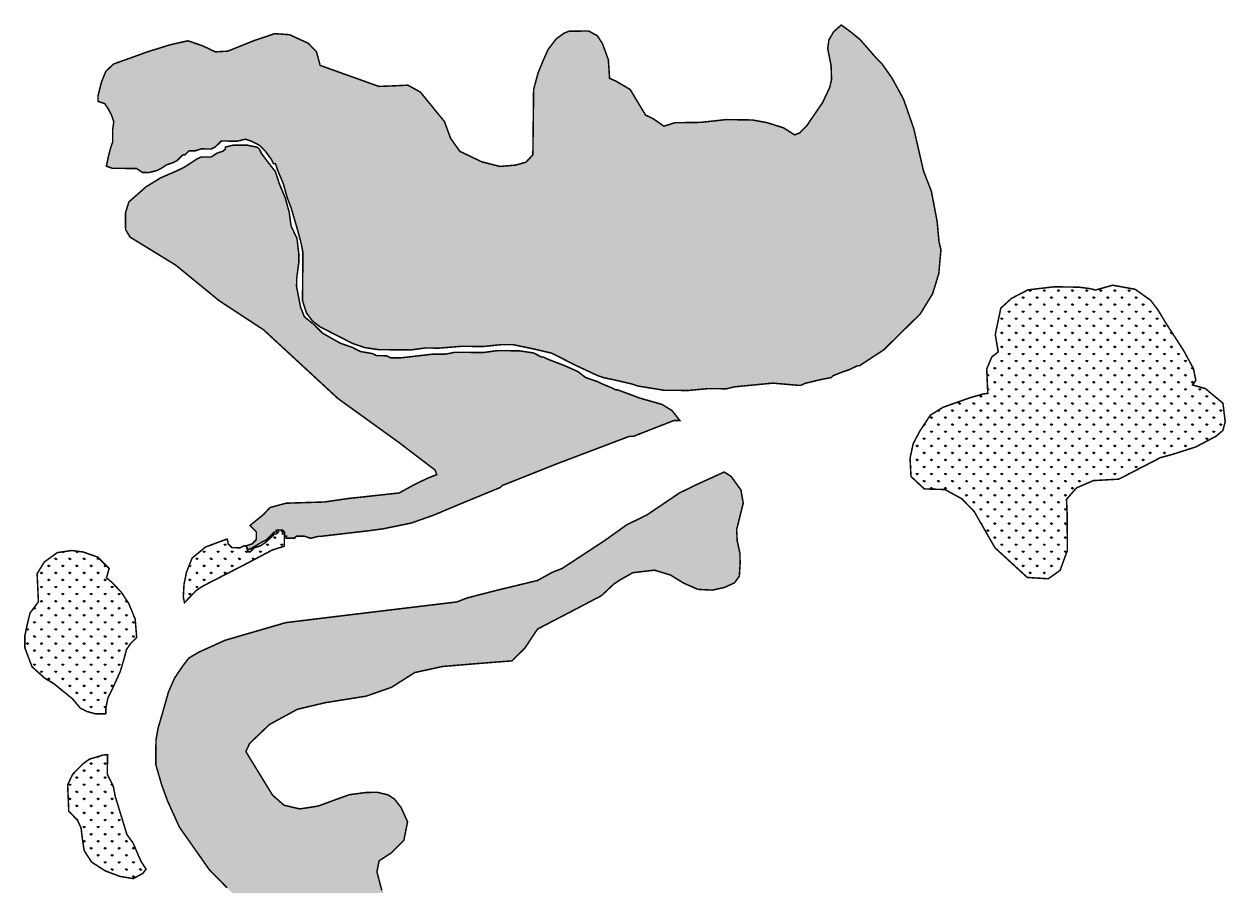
# Model space of a CAD drawing. Header units: metres. Extents: x 320779 to 338723, y 1791564 to 1830657.
# Drawn here: x 323607 to 326015, y 1825195 to 1826922 of the extents above; entities that cross this region are included whole.
import ezdxf

# ---------------------------------------------------------------- set-up
doc = ezdxf.new("R2010")
doc.units = ezdxf.units.M
doc.layers.add('MANGROOVES', color=112, linetype='Continuous')
pattern_1 = [(90, (0, 0), (-14.14213562, 14.14213562), [3.75, -24.53427126]), (45, (0, 0), (-14.14213562, 14.14213562), [3.75, -16.25]), (135, (0, 0), (-14.14213562, -14.14213562), [3.75, -16.25])]

msp = doc.modelspace()

# ---------------------------------------------------------------- hatches: boundary and pattern name
at = {"layer": 'MANGROOVES'}
h = msp.add_hatch(dxfattribs=at)
h.set_pattern_fill('GRASS', color=256, scale=20)
h.set_pattern_definition(pattern_1)
h.paths.add_polyline_path([(325440, 1826485.8), (325436.3, 1826526.1), (325428.6, 1826566.5), (325424.7, 1826586.7), (325409, 1826627.2), (325389.5, 1826712), (325369.8, 1826768.6), (325365.9, 1826776.7), (325346, 1826813.1), (325326.1, 1826841.5), (325318.1, 1826849.7), (325314.1, 1826853.7), (325282.2, 1826890.3), (325262.1, 1826906.6), (325244.2, 1826919.6), (325228.9, 1826906), (325219.5, 1826889.7), (325217.1, 1826872.5), (325223.9, 1826838.1), (325224.8, 1826810.4), (325220.9, 1826794), (325206.8, 1826764.2), (325175.3, 1826718), (325161, 1826703.5), (325150.9, 1826699.5), (325128.9, 1826713.5), (325096.1, 1826723.9), (325066.6, 1826729.4), (325013.5, 1826730.2), (324962.9, 1826724.6), (324911.1, 1826723.9), (324889, 1826717), (324867.8, 1826731.7), (324852.2, 1826739.3), (324821.5, 1826790.4), (324793.2, 1826807.1), (324780.2, 1826812.8), (324777.8, 1826850), (324766.1, 1826882.2), (324755.8, 1826898), (324738.7, 1826907.5), (324699.8, 1826907.4), (324689.2, 1826903.4), (324673.1, 1826891.6), (324657.2, 1826870.8), (324646.5, 1826846.9), (324637, 1826823.5), (324628.1, 1826790.6), (324626.6, 1826659.3), (324612.6, 1826644.8), (324592, 1826639), (324560.5, 1826636.3), (324524.3, 1826645.6), (324480.4, 1826666.5), (324461.9, 1826692.4), (324449.5, 1826726.2), (324401.2, 1826785.4), (324376.2, 1826799.1), (324348.9, 1826797.8), (324318.2, 1826796.6), (324200.6, 1826838.7), (324193, 1826866.5), (324176.7, 1826883), (324139.4, 1826900.2), (324109.5, 1826902.3), (324068.2, 1826888.4), (324015.5, 1826867.2), (323990.5, 1826865.9), (323964.8, 1826878.1), (323935.7, 1826888), (323900.4, 1826880.1), (323854.7, 1826865.9), (323816.3, 1826852), (323786.7, 1826841.4), (323771.3, 1826826.9), (323762.5, 1826805.3), (323755.5, 1826777.4), (323755.8, 1826766.7), (323769.2, 1826762.1), (323777.4, 1826749.6), (323780.2, 1826743.8), (323781.8, 1826741.4), (323787.2, 1826726), (323785.1, 1826710.6), (323785.1, 1826705.2), (323785, 1826697.1), (323784.9, 1826685), (323780.8, 1826673), (323776.6, 1826656.9), (323772.4, 1826636.8), (323784.5, 1826632.6), (323808.6, 1826632.4), (323832.8, 1826632.2), (323844.8, 1826624.1), (323856.9, 1826624), (323873.1, 1826627.9), (323881.2, 1826631.8), (323893.4, 1826639.8), (323905.5, 1826643.7), (323913.6, 1826647.7), (323925.8, 1826659.7), (323929.8, 1826659.6), (323937.9, 1826667.6), (323950, 1826667.5), (323962.1, 1826671.5), (323982.3, 1826671.3), (323990.4, 1826675.3), (323994.5, 1826679.3), (324002.6, 1826687.3), (324014.7, 1826687.2), (324018.7, 1826687.1), (324034.8, 1826687), (324051, 1826690.9), (324063.1, 1826686.8), (324079.1, 1826678.6), (324091.1, 1826666.4), (324103.1, 1826650.1), (324107, 1826642), (324111.1, 1826642), (324115, 1826629.9), (324126.8, 1826601.6), (324134.7, 1826573.3), (324142.6, 1826553), (324154.3, 1826512.6), (324162.1, 1826484.3), (324166, 1826464.2), (324165.8, 1826444), (324165.7, 1826423.8), (324165.4, 1826391.6), (324165.2, 1826367.4), (324173.1, 1826343.1), (324185, 1826326.9), (324201, 1826314.7), (324233.2, 1826298.3), (324265.3, 1826281.9), (324289.4, 1826273.6), (324317.6, 1826269.4), (324337.7, 1826269.2), (324349.8, 1826269.1), (324361.9, 1826269), (324374, 1826268.9), (324382.1, 1826268.8), (324410.3, 1826272.6), (324418.4, 1826272.6), (324438.5, 1826272.4), (324482.9, 1826276), (324527.2, 1826275.7), (324563.6, 1826279.4), (324587.7, 1826279.2), (324628, 1826270.8), (324664.2, 1826262.4), (324712.4, 1826237.9), (324756.5, 1826217.3), (324768.6, 1826213.2), (324788.7, 1826209), (324824.9, 1826200.6), (324837, 1826196.5), (324889.3, 1826188), (324937.7, 1826187.6), (324978, 1826191.3), (325010.3, 1826191), (325014.3, 1826191), (325030.5, 1826194.9), (325107.1, 1826202.3), (325159.5, 1826197.8), (325163.5, 1826197.8), (325171.6, 1826201.8), (325203.9, 1826209.6), (325224.1, 1826213.4), (325228.2, 1826217.4), (325248.4, 1826225.3), (325260.5, 1826229.3), (325276.7, 1826237.2), (325280.7, 1826237.1), (325292.9, 1826245.1), (325329.4, 1826269), (325357.8, 1826297), (325402.5, 1826341), (325427.1, 1826381.1), (325439.5, 1826421.3), (325443.9, 1826469.6)])
h = msp.add_hatch(dxfattribs=at)
h.set_pattern_fill('GRASS', color=256, scale=20)
h.set_pattern_definition(pattern_1)
h.paths.add_polyline_path([(324820, 1826095.8), (324828.1, 1826095.8), (324909, 1826127.4), (324921.1, 1826127.3), (324905.1, 1826147.5), (324885, 1826159.8), (324840.8, 1826172.3), (324796.6, 1826188.8), (324792.6, 1826188.8), (324784.5, 1826192.9), (324764.5, 1826201.1), (324756.4, 1826205.2), (324732.3, 1826213.5), (324716.3, 1826225.7), (324688.2, 1826238.1), (324656, 1826250.4), (324648, 1826254.5), (324644, 1826254.5), (324627.9, 1826262.7), (324599.7, 1826267), (324579.6, 1826267.2), (324555.4, 1826267.4), (324527.1, 1826263.6), (324494.9, 1826263.9), (324470.7, 1826264.1), (324450.5, 1826260.2), (324426.3, 1826260.4), (324394.1, 1826256.6), (324361.8, 1826252.9), (324345.6, 1826253), (324341.6, 1826253), (324333.6, 1826257.1), (324313.4, 1826257.3), (324305.4, 1826261.4), (324281.3, 1826265.6), (324273.2, 1826269.7), (324265.2, 1826273.8), (324241.1, 1826282.1), (324205, 1826302.6), (324189, 1826318.8), (324169, 1826335.1), (324161.1, 1826355.3), (324157.2, 1826375.5), (324153.3, 1826395.7), (324153.5, 1826411.8), (324157.8, 1826444.1), (324157.9, 1826460.2), (324154.1, 1826492.5), (324142.3, 1826516.8), (324138.5, 1826545), (324130.6, 1826573.3), (324118.8, 1826601.6), (324110.9, 1826625.9), (324095, 1826646.2), (324083, 1826662.4), (324079, 1826670.5), (324075, 1826674.6), (324054.9, 1826678.8), (324046.9, 1826678.8), (324034.8, 1826678.9), (324030.7, 1826679), (324026.7, 1826679), (324010.5, 1826675.1), (324010.5, 1826671.1), (324006.5, 1826667.1), (323994.3, 1826663.1), (323982.2, 1826655.2), (323962, 1826655.3), (323953.9, 1826651.4), (323941.8, 1826643.4), (323929.6, 1826635.5), (323913.4, 1826627.5), (323881.1, 1826613.5), (323852, 1826595.6), (323817.4, 1826565.2), (323810.6, 1826542.9), (323810.9, 1826509.8), (323819.9, 1826494.7), (323911.1, 1826438.8), (323997.9, 1826367.7), (324087.2, 1826309.1), (324236.3, 1826171.4), (324357.9, 1826083.7), (324431.1, 1826027.9), (324434.1, 1826018.9), (324416, 1826012), (324389.9, 1825999.4), (324358.8, 1825982.3), (324255.2, 1825971), (324209.1, 1825964.2), (324132.2, 1825961.8), (324100, 1825953), (324087.8, 1825939.8), (324060.1, 1825917.2), (324072.7, 1825904.5), (324072.6, 1825900.5), (324072.6, 1825896.4), (324072.6, 1825892.4), (324072.5, 1825888.4), (324064.4, 1825880.4), (324052.3, 1825876.5), (324056.2, 1825868.4), (324064.3, 1825872.3), (324084.6, 1825884.3), (324092.7, 1825888.2), (324100.8, 1825896.2), (324104.9, 1825900.2), (324108.9, 1825904.2), (324113, 1825904.2), (324113, 1825908.2), (324117, 1825908.2), (324121.1, 1825908.1), (324125.1, 1825908.1), (324129.1, 1825904), (324129.1, 1825900), (324129, 1825896), (324133.1, 1825895.9), (324133, 1825891.9), (324137.1, 1825891.9), (324141.1, 1825891.8), (324145.1, 1825891.8), (324149.1, 1825891.8), (324153.2, 1825895.8), (324157.2, 1825895.7), (324161.3, 1825895.7), (324165.3, 1825895.7), (324169.3, 1825895.6), (324181.4, 1825891.5), (324197.5, 1825895.4), (324201.6, 1825895.4), (324298.4, 1825906.7), (324326.7, 1825910.5), (324383.2, 1825922.1), (324427.7, 1825937.8), (324484.3, 1825961.6), (324561.2, 1825993.2), (324565.2, 1825997.2), (324674.4, 1826040.6)])
h = msp.add_hatch(dxfattribs=at)
h.set_pattern_fill('GRASS', color=256, scale=20)
h.set_pattern_definition(pattern_1)
h.paths.add_polyline_path([(325401.7, 1826106.4), (325422.5, 1826137.9), (325447.7, 1826153.8), (325502.7, 1826173.2), (325527.7, 1826180.4), (325537.7, 1826181.8), (325535.5, 1826230.5), (325545.7, 1826254.6), (325558.6, 1826264.8), (325552.7, 1826299.8), (325563.8, 1826352.5), (325585.3, 1826372.1), (325618.2, 1826389.1), (325670.9, 1826395.3), (325720.6, 1826394.5), (325743.7, 1826391.4), (325753.3, 1826388.8), (325787.9, 1826398.4), (325832.8, 1826390.3), (325863.8, 1826368.3), (325879.1, 1826348), (325895.1, 1826321.4), (325929.4, 1826268.6), (325949.7, 1826231.3), (325954.3, 1826207.8), (325947.9, 1826198.6), (325973.3, 1826191.4), (326008.7, 1826162.1), (326013.2, 1826124.9), (326008.6, 1826107.6), (325994.9, 1826096), (325954.6, 1826074.6), (325906.3, 1826059.2), (325883.8, 1826053.2), (325800.2, 1826010), (325749.4, 1826007.1), (325715.5, 1825992.6), (325695.4, 1825969.6), (325696.6, 1825942.1), (325697.1, 1825867.2), (325682.5, 1825827.2), (325658.8, 1825810.5), (325616.8, 1825813.1), (325552.1, 1825872.5), (325510.4, 1825945.3), (325485.9, 1825970.5), (325451.9, 1825989.2), (325410.6, 1825990.4), (325383.9, 1826015.3), (325382, 1826051.7), (325388.2, 1826080.7)])
h = msp.add_hatch(dxfattribs=at)
h.set_pattern_fill('GRASS', color=256, scale=20)
h.set_pattern_definition(pattern_1)
h.paths.add_polyline_path([(324897.2, 1824695.4), (324906.1, 1824703.8), (324924.2, 1824726.9), (324937.6, 1824763), (324944, 1824811.5), (324942.7, 1824849.9), (324927.4, 1824882.1), (324901.9, 1824906.5), (324803.1, 1825017.1), (324740.2, 1825061.1), (324704.9, 1825086.4), (324682.5, 1825090.8), (324663.4, 1825089.5), (324643.6, 1825084.4), (324620.2, 1825072.5), (324606.8, 1825058.6), (324578.5, 1825036), (324548.5, 1825023.7), (324519, 1825013.5), (324487.8, 1825010.1), (324459.9, 1825013.3), (324431.1, 1825024.6), (324412.5, 1825045), (324381, 1825103.5), (324345.9, 1825165), (324324.1, 1825185.9), (324314.3, 1825223.5), (324318.6, 1825245.5), (324342.8, 1825261.2), (324368.2, 1825286.6), (324375.7, 1825323.6), (324362.5, 1825352.5), (324349.3, 1825369.2), (324337, 1825377.5), (324314.8, 1825382.8), (324291.8, 1825382.3), (324258.7, 1825377.9), (324196.3, 1825355.1), (324159.7, 1825349.5), (324128.1, 1825356.9), (324105.2, 1825377.1), (324062.1, 1825447.3), (324051.8, 1825464.5), (324059.4, 1825480.7), (324098.8, 1825518.4), (324154.7, 1825548.9), (324210.9, 1825562.3), (324292.7, 1825575.3), (324343.6, 1825593.1), (324390, 1825622.6), (324446, 1825634.8), (324519.1, 1825640.9), (324584.6, 1825646), (324610.4, 1825671.3), (324635.9, 1825709.7), (324724.7, 1825756), (324763.9, 1825776.6), (324788.9, 1825800), (324802.3, 1825808.8), (324826.9, 1825822.6), (324870, 1825827.7), (324901.9, 1825818.1), (324928.4, 1825801.8), (324957, 1825789.2), (324986.2, 1825787.7), (325010.2, 1825793), (325030.3, 1825802.2), (325040.1, 1825815.7), (325041.7, 1825840.6), (325041.4, 1825861.1), (325032.7, 1825901.2), (325047.9, 1825961.8), (325043.4, 1825988.2), (325023.5, 1826015.6), (325009.6, 1826024.2), (324952.2, 1825998), (324944.1, 1825994), (324919.8, 1825982.1), (324855, 1825938.3), (324814.5, 1825918.5), (324769.9, 1825886.6), (324733.4, 1825862.7), (324709.1, 1825846.8), (324684.8, 1825830.9), (324664.6, 1825823), (324636.2, 1825807.1), (324555.4, 1825787.6), (324494.8, 1825772), (324474.6, 1825764.1), (324224.4, 1825733.9), (324131.6, 1825722.6), (324050.8, 1825699.1), (324010.4, 1825687.3), (323957.8, 1825663.6), (323937.5, 1825651.6), (323925.3, 1825635.6), (323909, 1825611.6), (323896.6, 1825583.4), (323884.2, 1825539.2), (323875.9, 1825511), (323871.7, 1825486.9), (323871.3, 1825438.5), (323883, 1825398.1), (323894.8, 1825365.7), (323918.6, 1825313.1), (323978.3, 1825228), (324014.3, 1825191.4), (324054.3, 1825150.7), (324058.3, 1825146.7), (324114.4, 1825105.9), (324114.3, 1825101.8), (324184.3, 1825055.7), (324241.8, 1824980.7), (324266.8, 1824910.1), (324312.3, 1824865.6), (324316.2, 1824865.6), (324376.1, 1824805), (324420.1, 1824760.5), (324420.1, 1824756.5), (324456, 1824708), (324507.8, 1824627.3), (324523.7, 1824595), (324527.7, 1824591), (324547.6, 1824554.7), (324567.4, 1824502.3), (324579.1, 1824429.9), (324594.6, 1824329.3), (324606.2, 1824256.8), (324613.7, 1824164.3), (324621.4, 1824099.9), (324625.3, 1824079.8), (324633.1, 1824039.6), (324648.9, 1823987.2), (324692.7, 1823910.6), (324744.5, 1823833.9), (324836.4, 1823728.8), (324868.3, 1823684.4), (324896.2, 1823636), (324920, 1823583.6), (324935.9, 1823539.3), (324941.9, 1823539.2), (324947.8, 1823527.1), (324951.8, 1823515.1), (324959.7, 1823498.9), (324963.7, 1823494.9), (324963.7, 1823482.8), (324967.7, 1823478.8), (324967.6, 1823470.7), (324973.6, 1823458.6), (324975.6, 1823458.6), (324975.5, 1823446.6), (324979.5, 1823438.5), (324987.5, 1823430.4), (324987.4, 1823418.4), (324991.4, 1823410.3), (324991.4, 1823406.3), (324999.4, 1823398.2), (324999.3, 1823386.1), (325003.3, 1823378.1), (325015.3, 1823365.9), (325015.2, 1823349.8), (325023.2, 1823349.8), (325023.2, 1823337.7), (325031.2, 1823329.6), (325031.1, 1823313.6), (325043.1, 1823301.4), (325042.9, 1823277.3), (325046.9, 1823273.3), (325046.8, 1823261.2), (325054.8, 1823245.1), (325054.7, 1823233), (325062.7, 1823216.9), (325066.7, 1823212.8), (325066.6, 1823192.7), (325074.6, 1823184.7), (325074.4, 1823164.6), (325078.4, 1823156.5), (325078.3, 1823136.4), (325082.3, 1823132.3), (325082.2, 1823112.2), (325086.2, 1823104.2), (325086.1, 1823088.1), (325090, 1823080), (325089.9, 1823059.9), (325093.9, 1823051.9), (325093.9, 1823043.8), (325101.7, 1823015.6), (325105.7, 1823011.6), (325105.6, 1822983.4), (325109.6, 1822975.4), (325109.2, 1822903), (325113.1, 1822899), (325113.1, 1822886.9), (325117.1, 1822882.9), (325117, 1822870.8), (325121, 1822866.7), (325120.9, 1822850.7), (325124.9, 1822842.6), (325124.8, 1822830.5), (325132.8, 1822814.4), (325132.7, 1822798.3), (325136.7, 1822790.3), (325136.6, 1822782.2), (325144.6, 1822774.1), (325144.5, 1822762.1), (325152.5, 1822754), (325152.5, 1822741.9), (325156.5, 1822737.9), (325160.5, 1822733.8), (325164.4, 1822725.8), (325168.4, 1822721.7), (325184.4, 1822705.6), (325192.4, 1822701.5), (325196.5, 1822701.5), (325220.5, 1822693.3), (325224.6, 1822693.3), (325236.6, 1822689.2), (325248.6, 1822685.1), (325385.3, 1822684.3), (325397.4, 1822696.3), (325413.5, 1822696.2), (325413.5, 1822700.2), (325421.6, 1822700.2), (325429.7, 1822708.2), (325433.7, 1822708.2), (325441.7, 1822712.1), (325445.8, 1822716.1), (325453.9, 1822720.1), (325457.9, 1822724.1), (325474, 1822732.1), (325482.1, 1822740.1), (325486.2, 1822744.1), (325498.2, 1822748), (325502.3, 1822752), (325514.4, 1822764), (325514.5, 1822776.1), (325522.6, 1822784.1), (325526.6, 1822792.1), (325526.7, 1822804.1), (325534.8, 1822812.1), (325534.9, 1822840.3), (325543, 1822848.3), (325543.2, 1822872.4), (325551.4, 1822904.5), (325551.5, 1822920.6), (325555.5, 1822928.6), (325556.1, 1823021.1), (325560.2, 1823037.2), (325560.3, 1823069.3), (325564.8, 1823153.7), (325568.9, 1823157.7), (325569, 1823173.8), (325573.3, 1823222), (325577.3, 1823230.1), (325577.6, 1823282.3), (325581.7, 1823290.4), (325582, 1823342.6), (325578.1, 1823366.8), (325574.2, 1823378.9), (325552.9, 1823378.1), (325532.7, 1823366), (325512, 1823312.9), (325506.2, 1823208.8), (325493.9, 1823158.8), (325488.7, 1823101.5), (325474.2, 1823043.4), (325462.5, 1822957.6), (325454.8, 1822892.8), (325451.2, 1822842.1), (325432.5, 1822809.5), (325410.9, 1822794.9), (325376.1, 1822793), (325341.2, 1822808.9), (325322.5, 1822850.8), (325304.5, 1822945.9), (325274.9, 1823012.2), (325234, 1823080.9), (325166.6, 1823191.3), (325098, 1823340.2), (325038.7, 1823490.4), (324993.2, 1823637.7), (324982.7, 1823674.8), (324982.9, 1823705.1), (324972.2, 1823743.7), (324947.3, 1823782.6), (324908.8, 1823831.6), (324856.2, 1823864.9), (324810.1, 1823922.1), (324753.2, 1823985.8), (324738.6, 1824044.3), (324742.7, 1824064.8), (324761.1, 1824088.1), (324786.3, 1824109.7), (324814.8, 1824125), (324851.4, 1824135.4), (324883.1, 1824137.5), (324903.9, 1824139.8), (324934.2, 1824153), (324953.4, 1824180.2), (324965.3, 1824237.6), (324962.8, 1824279.1), (324951.5, 1824308.2), (324934.2, 1824328.2), (324918.1, 1824354.9), (324917.7, 1824380.8), (324926.4, 1824443.4), (324935.2, 1824472.9), (324963.3, 1824496.9), (324975.8, 1824522.1), (324979.9, 1824564.8), (324975.3, 1824603.2), (324963.6, 1824645.9), (324936.4, 1824676.7)])
h = msp.add_hatch(dxfattribs=at)
h.set_pattern_fill('GRASS', color=256, scale=20)
h.set_pattern_definition(pattern_1)
h.paths.add_polyline_path([(324052, 1825840.2), (324104.6, 1825868), (324128.9, 1825875.8), (324128.9, 1825883.9), (324129, 1825891.9), (324129, 1825896), (324129.1, 1825900), (324125, 1825900), (324125.1, 1825904.1), (324125.1, 1825908.1), (324121.1, 1825908.1), (324117, 1825908.2), (324117, 1825904.1), (324112.9, 1825900.1), (324108.9, 1825900.2), (324104.8, 1825896.2), (324100.8, 1825892.2), (324092.6, 1825884.2), (324080.5, 1825876.2), (324068.4, 1825872.3), (324060.2, 1825864.3), (324056.2, 1825864.3), (324052.3, 1825876.5), (324048.2, 1825876.5), (324040.1, 1825872.5), (324032.1, 1825872.6), (324028.1, 1825872.6), (324024, 1825872.7), (324020, 1825876.7), (324016, 1825880.8), (324016.1, 1825884.8), (324013.6, 1825889.9), (323970.9, 1825874), (323944.1, 1825851.9), (323933, 1825824.1), (323927.9, 1825799.4), (323926.5, 1825774), (323928.8, 1825762.5), (323952.4, 1825787), (323966.9, 1825796.5)])
h = msp.add_hatch(dxfattribs=at)
h.set_pattern_fill('GRASS', color=256, scale=20)
h.set_pattern_definition(pattern_1)
h.paths.add_polyline_path([(323812.7, 1825668.8), (323820.9, 1825680.8), (323833.1, 1825692.8), (323830.1, 1825729.5), (323817.6, 1825760.2), (323802.3, 1825783.6), (323782.7, 1825803.9), (323772.7, 1825812.5), (323777.9, 1825831), (323755.2, 1825853.8), (323725.8, 1825864.1), (323703.4, 1825867), (323674.3, 1825862.9), (323648.2, 1825844.2), (323633.7, 1825820.7), (323636.3, 1825764.4), (323619.5, 1825741.7), (323613, 1825715.1), (323609, 1825695.4), (323609.2, 1825671.8), (323623.6, 1825634), (323649, 1825611.3), (323666.7, 1825600.7), (323705.2, 1825569.4), (323720.1, 1825551.4), (323734.4, 1825544.3), (323750.6, 1825539.9), (323771.3, 1825540.1), (323771.4, 1825552.2), (323775.6, 1825572.3), (323783.8, 1825588.4), (323800.2, 1825624.6), (323808.5, 1825652.7)])
h = msp.add_hatch(dxfattribs=at)
h.set_pattern_fill('GRASS', color=256, scale=20)
h.set_pattern_definition(pattern_1)
h.paths.add_polyline_path([(323786.2, 1825394.9), (323774.3, 1825419.1), (323774.6, 1825451.4), (323774.7, 1825458.2), (323765.8, 1825457.4), (323738.4, 1825449.1), (323725.5, 1825439.8), (323704.7, 1825418.6), (323694.8, 1825397.7), (323697.1, 1825344.7), (323714.5, 1825327), (323721.7, 1825311.4), (323724.3, 1825289.6), (323728, 1825265.8), (323743, 1825242.8), (323770.1, 1825225.4), (323799.5, 1825214.3), (323826.3, 1825209.8), (323845.5, 1825220.4), (323851.8, 1825228.9), (323841.4, 1825245.2), (323825.6, 1825281.6), (323813.6, 1825297.9), (323790.1, 1825374.7)])

# ---------------------------------------------------------------- linework, layer by layer
at = {"layer": 'MANGROOVES', "const_width": 3.02, "flags": 128}
for points in [[(325440, 1826485.8), (325436.3, 1826526.1), (325428.6, 1826566.5), (325424.7, 1826586.7), (325409, 1826627.2), (325389.5, 1826712), (325369.8, 1826768.6), (325365.9, 1826776.7), (325346, 1826813.1), (325326.1, 1826841.5), (325318.1, 1826849.7), (325314.1, 1826853.7), (325282.2, 1826890.3), (325262.1, 1826906.6), (325244.2, 1826919.6), (325228.9, 1826906), (325219.5, 1826889.7), (325217.1, 1826872.5), (325223.9, 1826838.1), (325224.8, 1826810.4), (325220.9, 1826794), (325206.8, 1826764.2), (325175.3, 1826718), (325161, 1826703.5), (325150.9, 1826699.5), (325128.9, 1826713.5), (325096.1, 1826723.9), (325066.6, 1826729.4), (325013.5, 1826730.2), (324962.9, 1826724.6), (324911.1, 1826723.9), (324889, 1826717), (324867.8, 1826731.7), (324852.2, 1826739.3), (324821.5, 1826790.4), (324793.2, 1826807.1), (324780.2, 1826812.8), (324777.8, 1826850), (324766.1, 1826882.2), (324755.8, 1826898), (324738.7, 1826907.5), (324699.8, 1826907.4), (324689.2, 1826903.4), (324673.1, 1826891.6), (324657.2, 1826870.8), (324646.5, 1826846.9), (324637, 1826823.5), (324628.1, 1826790.6), (324626.6, 1826659.3), (324612.6, 1826644.8), (324592, 1826639), (324560.5, 1826636.3), (324524.3, 1826645.6), (324480.4, 1826666.5), (324461.9, 1826692.4), (324449.5, 1826726.2), (324401.2, 1826785.4), (324376.2, 1826799.1), (324348.9, 1826797.8), (324318.2, 1826796.6), (324200.6, 1826838.7), (324193, 1826866.5), (324176.7, 1826883), (324139.4, 1826900.2), (324109.5, 1826902.3), (324068.2, 1826888.4), (324015.5, 1826867.2), (323990.5, 1826865.9), (323964.8, 1826878.1), (323935.7, 1826888), (323900.4, 1826880.1), (323854.7, 1826865.9), (323816.3, 1826852), (323786.7, 1826841.4), (323771.3, 1826826.9), (323762.5, 1826805.3), (323755.5, 1826777.4), (323755.8, 1826766.7), (323769.2, 1826762.1), (323777.4, 1826749.6), (323780.2, 1826743.8), (323781.8, 1826741.4), (323787.2, 1826726), (323785.1, 1826710.6), (323785.1, 1826705.2), (323785, 1826697.1), (323784.9, 1826685), (323780.8, 1826673), (323776.6, 1826656.9), (323772.4, 1826636.8), (323784.5, 1826632.6), (323808.6, 1826632.4), (323832.8, 1826632.2), (323844.8, 1826624.1), (323856.9, 1826624), (323873.1, 1826627.9), (323881.2, 1826631.8), (323893.4, 1826639.8), (323905.5, 1826643.7), (323913.6, 1826647.7), (323925.8, 1826659.7), (323929.8, 1826659.6), (323937.9, 1826667.6), (323950, 1826667.5), (323962.1, 1826671.5), (323982.3, 1826671.3), (323990.4, 1826675.3), (323994.5, 1826679.3), (324002.6, 1826687.3), (324014.7, 1826687.2), (324018.7, 1826687.1), (324034.8, 1826687), (324051, 1826690.9), (324063.1, 1826686.8), (324079.1, 1826678.6), (324091.1, 1826666.4), (324103.1, 1826650.1), (324107, 1826642), (324111.1, 1826642), (324115, 1826629.9), (324126.8, 1826601.6), (324134.7, 1826573.3), (324142.6, 1826553), (324154.3, 1826512.6), (324162.1, 1826484.3), (324166, 1826464.2), (324165.8, 1826444), (324165.7, 1826423.8), (324165.4, 1826391.6), (324165.2, 1826367.4), (324173.1, 1826343.1), (324185, 1826326.9), (324201, 1826314.7), (324233.2, 1826298.3), (324265.3, 1826281.9), (324289.4, 1826273.6), (324317.6, 1826269.4), (324337.7, 1826269.2), (324349.8, 1826269.1), (324361.9, 1826269), (324374, 1826268.9), (324382.1, 1826268.8), (324410.3, 1826272.6), (324418.4, 1826272.6), (324438.5, 1826272.4), (324482.9, 1826276), (324527.2, 1826275.7), (324563.6, 1826279.4), (324587.7, 1826279.2), (324628, 1826270.8), (324664.2, 1826262.4), (324712.4, 1826237.9), (324756.5, 1826217.3), (324768.6, 1826213.2), (324788.7, 1826209), (324824.9, 1826200.6), (324837, 1826196.5), (324889.3, 1826188), (324937.7, 1826187.6), (324978, 1826191.3), (325010.3, 1826191), (325014.3, 1826191), (325030.5, 1826194.9), (325107.1, 1826202.3), (325159.5, 1826197.8), (325163.5, 1826197.8), (325171.6, 1826201.8), (325203.9, 1826209.6), (325224.1, 1826213.4), (325228.2, 1826217.4), (325248.4, 1826225.3), (325260.5, 1826229.3), (325276.7, 1826237.2), (325280.7, 1826237.1), (325292.9, 1826245.1), (325329.4, 1826269), (325357.8, 1826297), (325402.5, 1826341), (325427.1, 1826381.1), (325439.5, 1826421.3), (325443.9, 1826469.6)], [(324820, 1826095.8), (324828.1, 1826095.8), (324909, 1826127.4), (324921.1, 1826127.3), (324905.1, 1826147.5), (324885, 1826159.8), (324840.8, 1826172.3), (324796.6, 1826188.8), (324792.6, 1826188.8), (324784.5, 1826192.9), (324764.5, 1826201.1), (324756.4, 1826205.2), (324732.3, 1826213.5), (324716.3, 1826225.7), (324688.2, 1826238.1), (324656, 1826250.4), (324648, 1826254.5), (324644, 1826254.5), (324627.9, 1826262.7), (324599.7, 1826267), (324579.6, 1826267.2), (324555.4, 1826267.4), (324527.1, 1826263.6), (324494.9, 1826263.9), (324470.7, 1826264.1), (324450.5, 1826260.2), (324426.3, 1826260.4), (324394.1, 1826256.6), (324361.8, 1826252.9), (324345.6, 1826253), (324341.6, 1826253), (324333.6, 1826257.1), (324313.4, 1826257.3), (324305.4, 1826261.4), (324281.3, 1826265.6), (324273.2, 1826269.7), (324265.2, 1826273.8), (324241.1, 1826282.1), (324205, 1826302.6), (324189, 1826318.8), (324169, 1826335.1), (324161.1, 1826355.3), (324157.2, 1826375.5), (324153.3, 1826395.7), (324153.5, 1826411.8), (324157.8, 1826444.1), (324157.9, 1826460.2), (324154.1, 1826492.5), (324142.3, 1826516.8), (324138.5, 1826545), (324130.6, 1826573.3), (324118.8, 1826601.6), (324110.9, 1826625.9), (324095, 1826646.2), (324083, 1826662.4), (324079, 1826670.5), (324075, 1826674.6), (324054.9, 1826678.8), (324046.9, 1826678.8), (324034.8, 1826678.9), (324030.7, 1826679), (324026.7, 1826679), (324010.5, 1826675.1), (324010.5, 1826671.1), (324006.5, 1826667.1), (323994.3, 1826663.1), (323982.2, 1826655.2), (323962, 1826655.3), (323953.9, 1826651.4), (323941.8, 1826643.4), (323929.6, 1826635.5), (323913.4, 1826627.5), (323881.1, 1826613.5), (323852, 1826595.6), (323817.4, 1826565.2), (323810.6, 1826542.9), (323810.9, 1826509.8), (323819.9, 1826494.7), (323911.1, 1826438.8), (323997.9, 1826367.7), (324087.2, 1826309.1), (324236.3, 1826171.4), (324357.9, 1826083.7), (324431.1, 1826027.9), (324434.1, 1826018.9), (324416, 1826012), (324389.9, 1825999.4), (324358.8, 1825982.3), (324255.2, 1825971), (324209.1, 1825964.2), (324132.2, 1825961.8), (324100, 1825953), (324087.8, 1825939.8), (324060.1, 1825917.2), (324072.7, 1825904.5), (324072.6, 1825900.5), (324072.6, 1825896.4), (324072.6, 1825892.4), (324072.5, 1825888.4), (324064.4, 1825880.4), (324052.3, 1825876.5), (324056.2, 1825868.4), (324064.3, 1825872.3), (324084.6, 1825884.3), (324092.7, 1825888.2), (324100.8, 1825896.2), (324104.9, 1825900.2), (324108.9, 1825904.2), (324113, 1825904.2), (324113, 1825908.2), (324117, 1825908.2), (324121.1, 1825908.1), (324125.1, 1825908.1), (324129.1, 1825904), (324129.1, 1825900), (324129, 1825896), (324133.1, 1825895.9), (324133, 1825891.9), (324137.1, 1825891.9), (324141.1, 1825891.8), (324145.1, 1825891.8), (324149.1, 1825891.8), (324153.2, 1825895.8), (324157.2, 1825895.7), (324161.3, 1825895.7), (324165.3, 1825895.7), (324169.3, 1825895.6), (324181.4, 1825891.5), (324197.5, 1825895.4), (324201.6, 1825895.4), (324298.4, 1825906.7), (324326.7, 1825910.5), (324383.2, 1825922.1), (324427.7, 1825937.8), (324484.3, 1825961.6), (324561.2, 1825993.2), (324565.2, 1825997.2), (324674.4, 1826040.6)], [(325401.7, 1826106.4), (325422.5, 1826137.9), (325447.7, 1826153.8), (325502.7, 1826173.2), (325527.7, 1826180.4), (325537.7, 1826181.8), (325535.5, 1826230.5), (325545.7, 1826254.6), (325558.6, 1826264.8), (325552.7, 1826299.8), (325563.8, 1826352.5), (325585.3, 1826372.1), (325618.2, 1826389.1), (325670.9, 1826395.3), (325720.6, 1826394.5), (325743.7, 1826391.4), (325753.3, 1826388.8), (325787.9, 1826398.4), (325832.8, 1826390.3), (325863.8, 1826368.3), (325879.1, 1826348), (325895.1, 1826321.4), (325929.4, 1826268.6), (325949.7, 1826231.3), (325954.3, 1826207.8), (325947.9, 1826198.6), (325973.3, 1826191.4), (326008.7, 1826162.1), (326013.2, 1826124.9), (326008.6, 1826107.6), (325994.9, 1826096), (325954.6, 1826074.6), (325906.3, 1826059.2), (325883.8, 1826053.2), (325800.2, 1826010), (325749.4, 1826007.1), (325715.5, 1825992.6), (325695.4, 1825969.6), (325696.6, 1825942.1), (325697.1, 1825867.2), (325682.5, 1825827.2), (325658.8, 1825810.5), (325616.8, 1825813.1), (325552.1, 1825872.5), (325510.4, 1825945.3), (325485.9, 1825970.5), (325451.9, 1825989.2), (325410.6, 1825990.4), (325383.9, 1826015.3), (325382, 1826051.7), (325388.2, 1826080.7)], [(324052, 1825840.2), (324104.6, 1825868), (324128.9, 1825875.8), (324128.9, 1825883.9), (324129, 1825891.9), (324129, 1825896), (324129.1, 1825900), (324125, 1825900), (324125.1, 1825904.1), (324125.1, 1825908.1), (324121.1, 1825908.1), (324117, 1825908.2), (324117, 1825904.1), (324112.9, 1825900.1), (324108.9, 1825900.2), (324104.8, 1825896.2), (324100.8, 1825892.2), (324092.6, 1825884.2), (324080.5, 1825876.2), (324068.4, 1825872.3), (324060.2, 1825864.3), (324056.2, 1825864.3), (324052.3, 1825876.5), (324048.2, 1825876.5), (324040.1, 1825872.5), (324032.1, 1825872.6), (324028.1, 1825872.6), (324024, 1825872.7), (324020, 1825876.7), (324016, 1825880.8), (324016.1, 1825884.8), (324013.6, 1825889.9), (323970.9, 1825874), (323944.1, 1825851.9), (323933, 1825824.1), (323927.9, 1825799.4), (323926.5, 1825774), (323928.8, 1825762.5), (323952.4, 1825787), (323966.9, 1825796.5)], [(323812.7, 1825668.8), (323820.9, 1825680.8), (323833.1, 1825692.8), (323830.1, 1825729.5), (323817.6, 1825760.2), (323802.3, 1825783.6), (323782.7, 1825803.9), (323772.7, 1825812.5), (323777.9, 1825831), (323755.2, 1825853.8), (323725.8, 1825864.1), (323703.4, 1825867), (323674.3, 1825862.9), (323648.2, 1825844.2), (323633.7, 1825820.7), (323636.3, 1825764.4), (323619.5, 1825741.7), (323613, 1825715.1), (323609, 1825695.4), (323609.2, 1825671.8), (323623.6, 1825634), (323649, 1825611.3), (323666.7, 1825600.7), (323705.2, 1825569.4), (323720.1, 1825551.4), (323734.4, 1825544.3), (323750.6, 1825539.9), (323771.3, 1825540.1), (323771.4, 1825552.2), (323775.6, 1825572.3), (323783.8, 1825588.4), (323800.2, 1825624.6), (323808.5, 1825652.7)], [(323786.2, 1825394.9), (323774.3, 1825419.1), (323774.6, 1825451.4), (323774.7, 1825458.2), (323765.8, 1825457.4), (323738.4, 1825449.1), (323725.5, 1825439.8), (323704.7, 1825418.6), (323694.8, 1825397.7), (323697.1, 1825344.7), (323714.5, 1825327), (323721.7, 1825311.4), (323724.3, 1825289.6), (323728, 1825265.8), (323743, 1825242.8), (323770.1, 1825225.4), (323799.5, 1825214.3), (323826.3, 1825209.8), (323845.5, 1825220.4), (323851.8, 1825228.9), (323841.4, 1825245.2), (323825.6, 1825281.6), (323813.6, 1825297.9), (323790.1, 1825374.7)]]:
    msp.add_lwpolyline(points, close=True, dxfattribs=at)
at = {"layer": 'MANGROOVES', "flags": 128}
msp.add_lwpolyline([(324324.1, 1825185.9, 3.02, 3.02, 0), (324314.3, 1825223.5, 3.02, 3.02, 0), (324318.6, 1825245.5, 3.02, 3.02, 0), (324342.8, 1825261.2, 3.02, 3.02, 0), (324368.2, 1825286.6, 3.02, 3.02, 0), (324375.7, 1825323.6, 3.02, 3.02, 0), (324362.5, 1825352.5, 3.02, 3.02, 0), (324349.3, 1825369.2, 3.02, 3.02, 0), (324337, 1825377.5, 3.02, 3.02, 0), (324314.8, 1825382.8, 3.02, 3.02, 0), (324291.8, 1825382.3, 3.02, 3.02, 0), (324258.7, 1825377.9, 3.02, 3.02, 0), (324196.3, 1825355.1, 3.02, 3.02, 0), (324159.7, 1825349.5, 3.02, 3.02, 0), (324128.1, 1825356.9, 3.02, 3.02, 0), (324105.2, 1825377.1, 3.02, 3.02, 0), (324062.1, 1825447.3, 3.02, 3.02, 0), (324051.8, 1825464.5, 3.02, 3.02, 0), (324059.4, 1825480.7, 3.02, 3.02, 0), (324098.8, 1825518.4, 3.02, 3.02, 0), (324154.7, 1825548.9, 3.02, 3.02, 0), (324210.9, 1825562.3, 3.02, 3.02, 0), (324292.7, 1825575.3, 3.02, 3.02, 0), (324343.6, 1825593.1, 3.02, 3.02, 0), (324390, 1825622.6, 3.02, 3.02, 0), (324446, 1825634.8, 3.02, 3.02, 0), (324519.1, 1825640.9, 3.02, 3.02, 0), (324584.6, 1825646, 3.02, 3.02, 0), (324610.4, 1825671.3, 3.02, 3.02, 0), (324635.9, 1825709.7, 3.02, 3.02, 0), (324724.7, 1825756, 3.02, 3.02, 0), (324763.9, 1825776.6, 3.02, 3.02, 0), (324788.9, 1825800, 3.02, 3.02, 0), (324802.3, 1825808.8, 3.02, 3.02, 0), (324826.9, 1825822.6, 3.02, 3.02, 0), (324870, 1825827.7, 3.02, 3.02, 0), (324901.9, 1825818.1, 3.02, 3.02, 0), (324928.4, 1825801.8, 3.02, 3.02, 0), (324957, 1825789.2, 3.02, 3.02, 0), (324986.2, 1825787.7, 3.02, 3.02, 0), (325010.2, 1825793, 3.02, 3.02, 0), (325030.3, 1825802.2, 3.02, 3.02, 0), (325040.1, 1825815.7, 3.02, 3.02, 0), (325041.7, 1825840.6, 3.02, 3.02, 0), (325041.4, 1825861.1, 3.02, 3.02, 0), (325035.9, 1825886.1, 3.02, 3.02, 0), (325034.7, 1825909.1, 3.02, 3.02, 0), (325047.9, 1825961.8, 3.02, 3.02, 0), (325043.4, 1825988.2, 3.02, 3.02, 0), (325023.5, 1826015.6, 3.02, 3.02, 0), (325009.6, 1826024.2, 3.02, 3.02, 0), (324952.2, 1825998, 3.02, 3.02, 0), (324944.1, 1825994, 3.02, 3.02, 0), (324919.8, 1825982.1, 3.02, 3.02, 0), (324855, 1825938.3, 3.02, 3.02, 0), (324814.5, 1825918.5, 3.02, 3.02, 0), (324769.9, 1825886.6, 3.02, 3.02, 0), (324733.4, 1825862.7, 3.02, 3.02, 0), (324709.1, 1825846.8, 3.02, 3.02, 0), (324684.8, 1825830.9, 3.02, 3.02, 0), (324664.6, 1825823, 3.02, 3.02, 0), (324636.2, 1825807.1, 3.02, 3.02, 0), (324555.4, 1825787.6, 3.02, 3.02, 0), (324494.8, 1825772, 3.02, 3.02, 0), (324474.6, 1825764.1, 3.02, 3.02, 0), (324224.4, 1825733.9, 3.02, 3.02, 0), (324131.6, 1825722.6, 3.02, 3.02, 0), (324050.8, 1825699.1, 3.02, 3.02, 0), (324010.4, 1825687.3, 3.02, 3.02, 0), (323957.8, 1825663.6, 3.02, 3.02, 0), (323937.5, 1825651.6, 3.02, 3.02, 0), (323925.3, 1825635.6, 3.02, 3.02, 0), (323909, 1825611.6, 3.02, 3.02, 0), (323896.6, 1825583.4, 3.02, 3.02, 0), (323884.2, 1825539.2, 3.02, 3.02, 0), (323875.9, 1825511, 3.02, 3.02, 0), (323871.7, 1825486.9, 3.02, 3.02, 0), (323871.3, 1825438.5, 3.02, 3.02, 0), (323883, 1825398.1, 3.02, 3.02, 0), (323894.8, 1825365.7, 3.02, 3.02, 0), (323918.6, 1825313.1, 3.02, 3.02, 0), (323978.3, 1825228, 3.02, 3.02, 0), (324014.3, 1825191.4, 3.02, 3.02, 0)], format="xyseb", dxfattribs=at)

doc.saveas('drawing.dxf')
